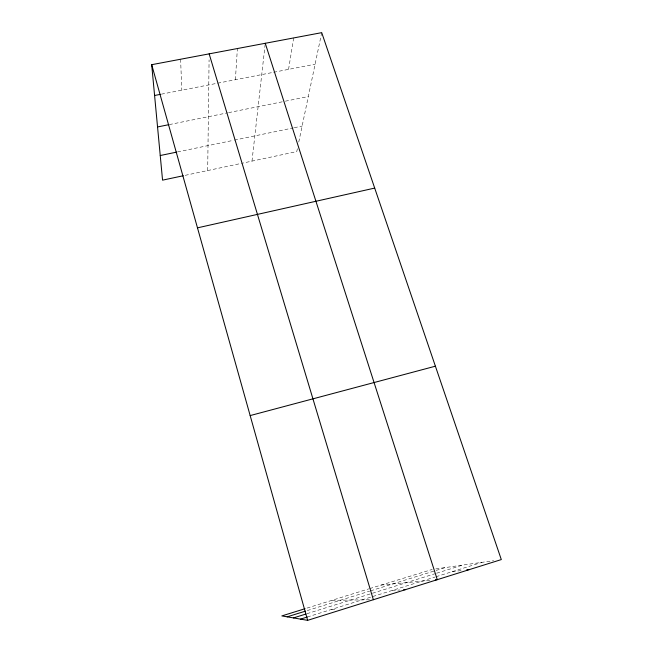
<?xml version="1.0" encoding="UTF-8"?>
<svg xmlns="http://www.w3.org/2000/svg" width="653" height="653" viewBox="0 0 653 653"><rect width="100%" height="100%" fill="white"/><g stroke="black" fill="none" stroke-linecap="round" stroke-linejoin="round"><path stroke-width="0.49" stroke-dasharray="3.27 2.45" d="M207.687 170.547L209.082 59.872M235.398 79.731L237.382 48.542M251.985 161.12L265.151 44.298M288.569 69.365L293.662 37.939M297.376 148.721L296.772 151.586L241.447 163.364M298.772 142.036L321.717 32.65M307.326 617.012L435.143 577.007M436.09 576.705L482.004 562.339M307.024 608.082L368.774 588.867M369.712 588.582L432.213 569.44M307.294 610.563L369.639 591.136M370.594 590.834L445.207 567.588M306.902 613.722L434.702 573.816M436.62 573.212L462.577 565.106M185.232 175.331L240.484 163.568M177.518 151.937L233.472 140.322M234.443 140.117L293.303 127.898M294.283 127.694L302.127 126.062M169.339 124.576L227.603 112.83M228.566 112.634L283.353 101.59M285.345 101.182L308.314 96.554M161.397 94.163L216.657 83.388M217.645 83.192L272.668 72.467M273.664 72.271L315.097 64.198M435.796 568.926L493.586 560.682M452.154 571.677L462.773 570.379M380.968 585.08L431.519 580.223M392.167 590.459L399.816 589.986M331.936 600.327L369.59 599.78M331.495 609.445L337.038 609.755M180.595 59.243L181.828 90.179"/><path stroke-width="0.98" d="M300.551 619.134L307.326 617.012M305.082 608.686L281.843 615.918L307.628 620.35L501.308 559.58L321.717 32.65L151.692 64.688L162.556 180.155L183.256 175.747M287.173 616.832L305.384 611.159M293.475 617.918L305.939 614.024M250.164 415.577L435.396 366.194M197.484 227.848L374.691 188.088M160.238 155.528L176.563 152.133M157.553 126.951L168.36 124.772M154.59 95.485L160.426 94.35M466.626 569.906L469.523 569.555M435.363 579.856L437.29 579.668L265.265 43.286M403.636 589.749L405.554 589.626M209.156 53.864L373.369 599.723M151.692 64.688L307.628 620.35"/></g></svg>
